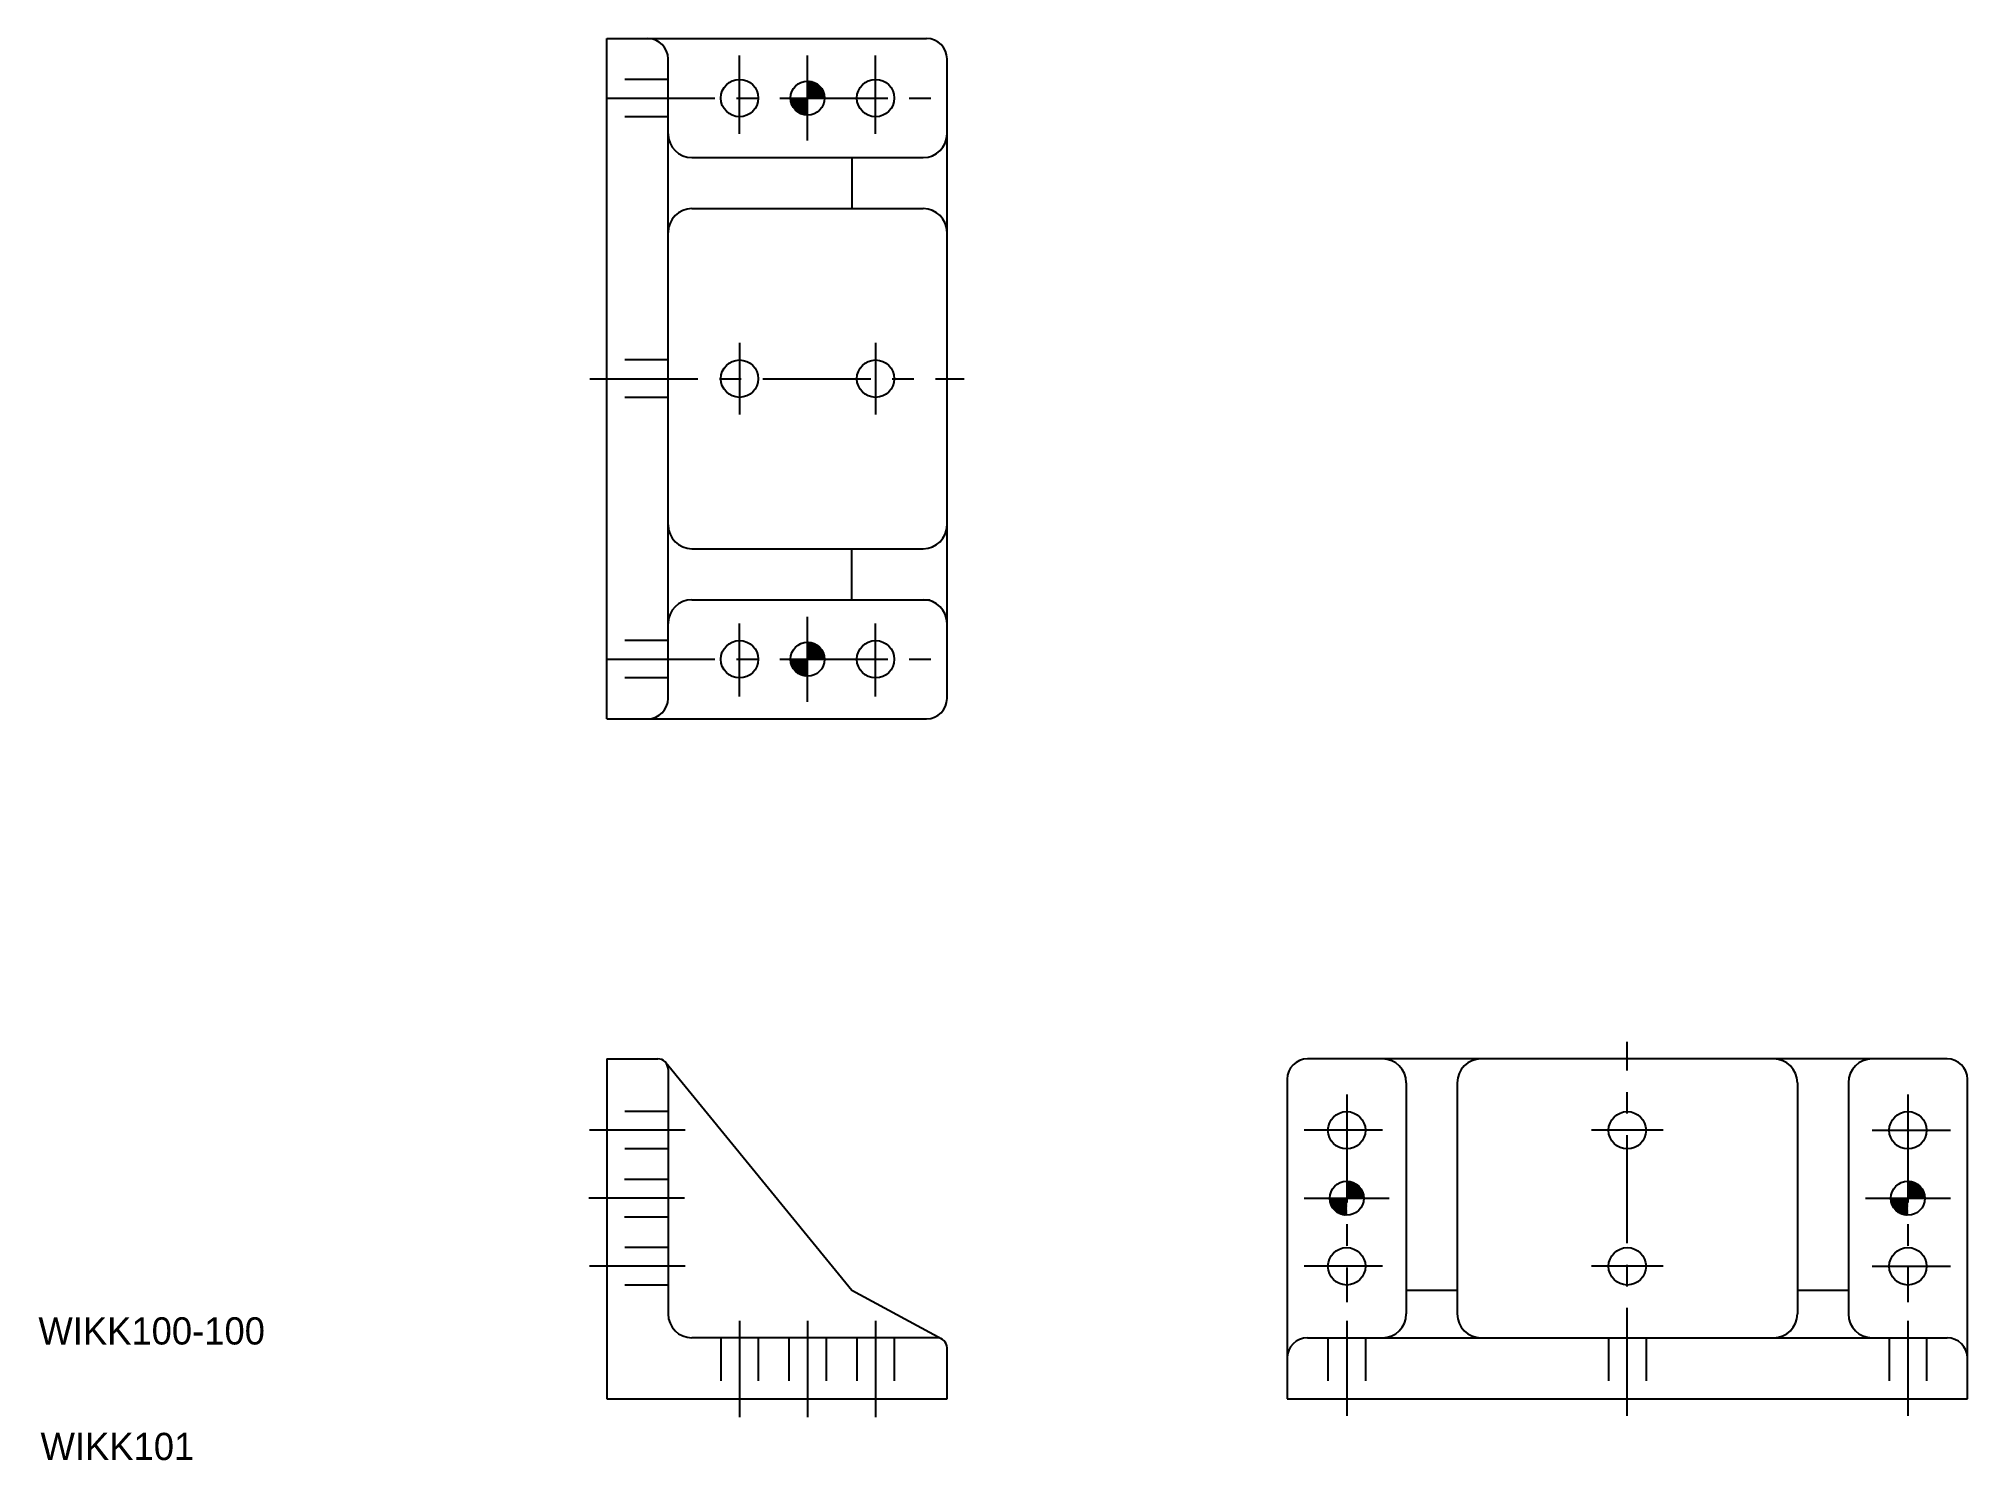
# Model space of a CAD drawing. Extents: x 300 to 867, y 391 to 809.
import ezdxf

# ---------------------------------------------------------------- set-up
doc = ezdxf.new("R2010")
doc.units = 0
doc.linetypes.add('CENTER', pattern=[50.8, 31.75, -6.35, 6.35, -6.35])
doc.linetypes.add('DASHED', pattern=[19.05, 12.7, -6.35])
doc.layers.get('0').update_dxf_attribs({"linetype": 'CONTINUOUS'})
doc.layers.add('CENTER', color=1, linetype='CENTER')

# ---------------------------------------------------------------- blocks, each defined once
blk = doc.blocks.new('*X3')
at = {"color": 0, "linetype": 'CONTINUOUS'}
for p, q in [((684.65, 472.8), (684.65, 472.8)), ((684.65, 472.52), (684.92, 472.79)), ((684.65, 472.23), (685.19, 472.77)), ((689.59, 467.8), (684.65, 472.74)), ((684.65, 471.95), (685.44, 472.74)), ((684.65, 471.67), (685.67, 472.69)), ((684.65, 471.38), (685.9, 472.64)), ((684.65, 471.1), (686.12, 472.58)), ((684.65, 470.82), (686.34, 472.51)), ((689.31, 467.8), (684.65, 472.46)), ((684.65, 470.54), (686.54, 472.43)), ((684.65, 470.25), (686.74, 472.34)), ((684.65, 469.97), (686.93, 472.25)), ((689.03, 467.8), (684.65, 472.18)), ((684.65, 469.69), (687.11, 472.15)), ((684.65, 469.4), (687.29, 472.05)), ((684.65, 469.12), (687.46, 471.93)), ((688.74, 467.8), (684.65, 471.9)), ((684.65, 468.84), (687.63, 471.82)), ((684.65, 468.56), (687.79, 471.69)), ((688.46, 467.8), (684.65, 471.61)), ((684.65, 468.27), (687.94, 471.56)), ((684.65, 467.99), (688.09, 471.43)), ((688.18, 467.8), (684.65, 471.33)), ((687.9, 467.8), (684.65, 471.05)), ((687.61, 467.8), (684.65, 470.76)), ((684.74, 467.8), (688.23, 471.29)), ((689.64, 468.03), (684.88, 472.79)), ((685.02, 467.8), (688.37, 471.14)), ((689.62, 468.34), (685.19, 472.77)), ((685.31, 467.8), (688.5, 470.99)), ((689.57, 468.67), (685.52, 472.72)), ((685.59, 467.8), (688.62, 470.83)), ((689.49, 469.03), (685.88, 472.65)), ((689.37, 469.43), (686.28, 472.53)), ((689.18, 469.91), (686.76, 472.33)), ((688.83, 470.55), (687.39, 471.98)), ((679.65, 467.8), (679.65, 467.8)), ((684.4, 462.81), (679.65, 467.56)), ((679.66, 467.52), (679.93, 467.8)), ((679.68, 467.26), (680.21, 467.8)), ((684.1, 462.83), (679.68, 467.25)), ((684.65, 462.84), (679.69, 467.8)), ((679.71, 467.01), (680.5, 467.8)), ((683.77, 462.88), (679.73, 466.92)), ((679.75, 466.77), (680.78, 467.8)), ((679.81, 466.54), (681.06, 467.8)), ((683.4, 462.96), (679.81, 466.56)), ((679.87, 466.32), (681.35, 467.8)), ((683, 463.08), (679.93, 466.15)), ((679.94, 466.11), (681.63, 467.8)), ((684.65, 463.13), (679.98, 467.8)), ((680.02, 465.91), (681.91, 467.8)), ((680.11, 465.71), (682.19, 467.8)), ((682.52, 463.27), (680.12, 465.67)), ((680.2, 465.52), (682.48, 467.8)), ((684.65, 463.41), (680.26, 467.8)), ((680.3, 465.34), (682.76, 467.8)), ((680.4, 465.16), (683.04, 467.8)), ((681.87, 463.64), (680.49, 465.02)), ((680.51, 464.99), (683.33, 467.8)), ((684.65, 463.69), (680.54, 467.8)), ((680.63, 464.82), (683.61, 467.8)), ((680.75, 464.66), (683.89, 467.8)), ((684.65, 463.98), (680.82, 467.8)), ((680.88, 464.51), (684.17, 467.8)), ((681.02, 464.36), (684.46, 467.8)), ((684.65, 464.26), (681.11, 467.8)), ((681.16, 464.22), (684.65, 467.71)), ((681.3, 464.08), (684.65, 467.42)), ((684.65, 464.54), (681.39, 467.8)), ((681.46, 463.95), (684.65, 467.14)), ((681.61, 463.83), (684.65, 466.86)), ((684.65, 464.82), (681.67, 467.8)), ((681.78, 463.71), (684.65, 466.58)), ((681.95, 463.59), (684.65, 466.29)), ((684.65, 465.11), (681.96, 467.8)), ((682.12, 463.48), (684.65, 466.01)), ((684.65, 465.39), (682.24, 467.8)), ((682.3, 463.38), (684.65, 465.73)), ((682.49, 463.29), (684.65, 465.44)), ((684.65, 465.67), (682.52, 467.8)), ((682.69, 463.2), (684.65, 465.16)), ((684.65, 465.96), (682.8, 467.8)), ((684.65, 466.24), (683.09, 467.8)), ((684.65, 466.52), (683.37, 467.8)), ((684.65, 466.8), (683.65, 467.8)), ((684.65, 467.09), (683.94, 467.8)), ((684.65, 467.37), (684.22, 467.8)), ((684.65, 467.65), (684.5, 467.8)), ((687.33, 467.8), (684.65, 470.48)), ((687.05, 467.8), (684.65, 470.2)), ((686.76, 467.8), (684.65, 469.92)), ((686.48, 467.8), (684.65, 469.63)), ((686.2, 467.8), (684.65, 469.35)), ((685.92, 467.8), (684.65, 469.07)), ((685.63, 467.8), (684.65, 468.78)), ((685.35, 467.8), (684.65, 468.5)), ((685.07, 467.8), (684.65, 468.22)), ((684.78, 467.8), (684.65, 467.94)), ((685.87, 467.8), (688.74, 470.67)), ((686.15, 467.8), (688.86, 470.5)), ((686.44, 467.8), (688.96, 470.33)), ((686.72, 467.8), (689.06, 470.14)), ((687, 467.8), (689.16, 469.96)), ((687.29, 467.8), (689.25, 469.76)), ((687.57, 467.8), (689.33, 469.56)), ((687.85, 467.8), (689.4, 469.35)), ((688.13, 467.8), (689.47, 469.13)), ((688.42, 467.8), (689.52, 468.91)), ((688.7, 467.8), (689.57, 468.67)), ((688.98, 467.8), (689.61, 468.43)), ((689.27, 467.8), (689.63, 468.17)), ((689.55, 467.8), (689.65, 467.9)), ((682.89, 463.12), (684.65, 464.88)), ((683.1, 463.05), (684.65, 464.6)), ((683.32, 462.98), (684.65, 464.31)), ((683.54, 462.92), (684.65, 464.03)), ((683.78, 462.88), (684.65, 463.75)), ((684.02, 462.84), (684.65, 463.46)), ((684.28, 462.81), (684.65, 463.18)), ((684.55, 462.8), (684.65, 462.9))]:
    blk.add_line(p, q, dxfattribs=at)
blk = doc.blocks.new('*X4')
at = {"color": 0, "linetype": 'CONTINUOUS'}
for p, q in [((849.65, 472.8), (849.65, 472.8)), ((849.65, 472.52), (849.92, 472.79)), ((849.65, 472.23), (850.19, 472.77)), ((854.59, 467.8), (849.65, 472.74)), ((849.65, 471.95), (850.44, 472.74)), ((849.65, 471.67), (850.67, 472.69)), ((849.65, 471.38), (850.9, 472.64)), ((849.65, 471.1), (851.12, 472.58)), ((849.65, 470.82), (851.34, 472.51)), ((854.31, 467.8), (849.65, 472.46)), ((849.65, 470.54), (851.54, 472.43)), ((849.65, 470.25), (851.74, 472.34)), ((849.65, 469.97), (851.93, 472.25)), ((854.03, 467.8), (849.65, 472.18)), ((849.65, 469.69), (852.11, 472.15)), ((849.65, 469.4), (852.29, 472.05)), ((849.65, 469.12), (852.46, 471.93)), ((853.74, 467.8), (849.65, 471.9)), ((849.65, 468.84), (852.63, 471.82)), ((849.65, 468.56), (852.79, 471.69)), ((853.46, 467.8), (849.65, 471.61)), ((849.65, 468.27), (852.94, 471.56)), ((849.65, 467.99), (853.09, 471.43)), ((853.18, 467.8), (849.65, 471.33)), ((852.9, 467.8), (849.65, 471.05)), ((852.61, 467.8), (849.65, 470.76)), ((849.74, 467.8), (853.23, 471.29)), ((854.64, 468.03), (849.88, 472.79)), ((850.02, 467.8), (853.37, 471.14)), ((854.62, 468.34), (850.19, 472.77)), ((850.31, 467.8), (853.5, 470.99)), ((854.57, 468.67), (850.52, 472.72)), ((850.59, 467.8), (853.62, 470.83)), ((854.49, 469.03), (850.88, 472.65)), ((854.37, 469.43), (851.28, 472.53)), ((854.18, 469.91), (851.76, 472.33)), ((853.83, 470.55), (852.39, 471.98)), ((844.65, 467.8), (844.65, 467.8)), ((849.4, 462.81), (844.65, 467.56)), ((844.66, 467.52), (844.93, 467.8)), ((844.68, 467.26), (845.21, 467.8)), ((849.1, 462.83), (844.68, 467.25)), ((849.65, 462.84), (844.69, 467.8)), ((844.71, 467.01), (845.5, 467.8)), ((848.77, 462.88), (844.73, 466.92)), ((844.75, 466.77), (845.78, 467.8)), ((844.81, 466.54), (846.06, 467.8)), ((848.4, 462.96), (844.81, 466.56)), ((844.87, 466.32), (846.35, 467.8)), ((848, 463.08), (844.93, 466.15)), ((844.94, 466.11), (846.63, 467.8)), ((849.65, 463.13), (844.98, 467.8)), ((845.02, 465.91), (846.91, 467.8)), ((845.11, 465.71), (847.19, 467.8)), ((847.52, 463.27), (845.12, 465.67)), ((845.2, 465.52), (847.48, 467.8)), ((849.65, 463.41), (845.26, 467.8)), ((845.3, 465.34), (847.76, 467.8)), ((845.4, 465.16), (848.04, 467.8)), ((846.87, 463.64), (845.49, 465.02)), ((845.51, 464.99), (848.33, 467.8)), ((849.65, 463.69), (845.54, 467.8)), ((845.63, 464.82), (848.61, 467.8)), ((845.75, 464.66), (848.89, 467.8)), ((849.65, 463.98), (845.82, 467.8)), ((845.88, 464.51), (849.17, 467.8)), ((846.02, 464.36), (849.46, 467.8)), ((849.65, 464.26), (846.11, 467.8)), ((846.16, 464.22), (849.65, 467.71)), ((846.3, 464.08), (849.65, 467.42)), ((849.65, 464.54), (846.39, 467.8)), ((846.46, 463.95), (849.65, 467.14)), ((846.61, 463.83), (849.65, 466.86)), ((849.65, 464.82), (846.67, 467.8)), ((846.78, 463.71), (849.65, 466.58)), ((846.95, 463.59), (849.65, 466.29)), ((849.65, 465.11), (846.96, 467.8)), ((847.12, 463.48), (849.65, 466.01)), ((849.65, 465.39), (847.24, 467.8)), ((847.3, 463.38), (849.65, 465.73)), ((847.49, 463.29), (849.65, 465.44)), ((849.65, 465.67), (847.52, 467.8)), ((847.69, 463.2), (849.65, 465.16)), ((849.65, 465.96), (847.8, 467.8)), ((849.65, 466.24), (848.09, 467.8)), ((849.65, 466.52), (848.37, 467.8)), ((849.65, 466.8), (848.65, 467.8)), ((849.65, 467.09), (848.94, 467.8)), ((849.65, 467.37), (849.22, 467.8)), ((849.65, 467.65), (849.5, 467.8)), ((852.33, 467.8), (849.65, 470.48)), ((852.05, 467.8), (849.65, 470.2)), ((851.76, 467.8), (849.65, 469.92)), ((851.48, 467.8), (849.65, 469.63)), ((851.2, 467.8), (849.65, 469.35)), ((850.92, 467.8), (849.65, 469.07)), ((850.63, 467.8), (849.65, 468.78)), ((850.35, 467.8), (849.65, 468.5)), ((850.07, 467.8), (849.65, 468.22)), ((849.78, 467.8), (849.65, 467.94)), ((850.87, 467.8), (853.74, 470.67)), ((851.15, 467.8), (853.86, 470.5)), ((851.44, 467.8), (853.96, 470.33)), ((851.72, 467.8), (854.06, 470.14)), ((852, 467.8), (854.16, 469.96)), ((852.29, 467.8), (854.25, 469.76)), ((852.57, 467.8), (854.33, 469.56)), ((852.85, 467.8), (854.4, 469.35)), ((853.13, 467.8), (854.47, 469.13)), ((853.42, 467.8), (854.52, 468.91)), ((853.7, 467.8), (854.57, 468.67)), ((853.98, 467.8), (854.61, 468.43)), ((854.27, 467.8), (854.63, 468.17)), ((854.55, 467.8), (854.65, 467.9)), ((847.89, 463.12), (849.65, 464.88)), ((848.1, 463.05), (849.65, 464.6)), ((848.32, 462.98), (849.65, 464.31)), ((848.54, 462.92), (849.65, 464.03)), ((848.78, 462.88), (849.65, 463.75)), ((849.02, 462.84), (849.65, 463.46)), ((849.28, 462.81), (849.65, 463.18)), ((849.55, 462.8), (849.65, 462.9))]:
    blk.add_line(p, q, dxfattribs=at)
blk = doc.blocks.new('*X5')
at = {"color": 0, "linetype": 'CONTINUOUS'}
for p, q in [((526.15, 631.3), (526.15, 631.3)), ((526.15, 631.02), (526.42, 631.29)), ((526.15, 630.73), (526.69, 631.27)), ((531.09, 626.3), (526.15, 631.24)), ((526.15, 630.45), (526.94, 631.24)), ((526.15, 630.17), (527.17, 631.19)), ((526.15, 629.88), (527.4, 631.14)), ((526.15, 629.6), (527.62, 631.08)), ((526.15, 629.32), (527.84, 631.01)), ((530.81, 626.3), (526.15, 630.96)), ((526.15, 629.04), (528.04, 630.93)), ((526.15, 628.75), (528.24, 630.84)), ((526.15, 628.47), (528.43, 630.75)), ((530.53, 626.3), (526.15, 630.68)), ((526.15, 628.19), (528.61, 630.65)), ((526.15, 627.9), (528.79, 630.55)), ((526.15, 627.62), (528.96, 630.43)), ((530.24, 626.3), (526.15, 630.4)), ((526.15, 627.34), (529.13, 630.32)), ((526.15, 627.06), (529.29, 630.19)), ((529.96, 626.3), (526.15, 630.11)), ((526.15, 626.77), (529.44, 630.06)), ((526.15, 626.49), (529.59, 629.93)), ((529.68, 626.3), (526.15, 629.83)), ((529.4, 626.3), (526.15, 629.55)), ((526.24, 626.3), (529.73, 629.79)), ((531.14, 626.53), (526.38, 631.29)), ((526.52, 626.3), (529.87, 629.64)), ((531.12, 626.84), (526.69, 631.27)), ((526.81, 626.3), (530, 629.49)), ((531.07, 627.17), (527.02, 631.22)), ((530.99, 627.53), (527.38, 631.15)), ((530.87, 627.93), (527.78, 631.03)), ((530.68, 628.41), (528.26, 630.83)), ((530.33, 629.05), (528.89, 630.48)), ((521.15, 626.3), (521.15, 626.3)), ((525.9, 621.31), (521.15, 626.06)), ((521.16, 626.02), (521.43, 626.3)), ((521.18, 625.76), (521.71, 626.3)), ((525.6, 621.33), (521.18, 625.75)), ((526.15, 621.34), (521.19, 626.3)), ((521.21, 625.51), (522, 626.3)), ((525.27, 621.38), (521.23, 625.42)), ((521.25, 625.27), (522.28, 626.3)), ((521.31, 625.04), (522.56, 626.3)), ((524.9, 621.46), (521.31, 625.06)), ((521.37, 624.82), (522.85, 626.3)), ((524.5, 621.58), (521.43, 624.65)), ((521.44, 624.61), (523.13, 626.3)), ((526.15, 621.63), (521.48, 626.3)), ((521.52, 624.41), (523.41, 626.3)), ((521.61, 624.21), (523.69, 626.3)), ((524.02, 621.77), (521.62, 624.17)), ((521.7, 624.02), (523.98, 626.3)), ((526.15, 621.91), (521.76, 626.3)), ((521.8, 623.84), (524.26, 626.3)), ((521.9, 623.66), (524.54, 626.3)), ((522.01, 623.49), (524.83, 626.3)), ((526.15, 622.19), (522.04, 626.3)), ((522.13, 623.32), (525.11, 626.3)), ((522.25, 623.16), (525.39, 626.3)), ((526.15, 622.48), (522.32, 626.3)), ((522.38, 623.01), (525.67, 626.3)), ((522.52, 622.86), (525.96, 626.3)), ((526.15, 622.76), (522.61, 626.3)), ((522.66, 622.72), (526.15, 626.21)), ((522.8, 622.58), (526.15, 625.92)), ((526.15, 623.04), (522.89, 626.3)), ((522.96, 622.45), (526.15, 625.64)), ((523.11, 622.33), (526.15, 625.36)), ((526.15, 623.32), (523.17, 626.3)), ((523.28, 622.21), (526.15, 625.08)), ((523.45, 622.09), (526.15, 624.79)), ((526.15, 623.61), (523.46, 626.3)), ((523.62, 621.98), (526.15, 624.51)), ((526.15, 623.89), (523.74, 626.3)), ((523.8, 621.88), (526.15, 624.23)), ((523.99, 621.79), (526.15, 623.94)), ((526.15, 624.17), (524.02, 626.3)), ((526.15, 624.46), (524.3, 626.3)), ((526.15, 624.74), (524.59, 626.3)), ((526.15, 625.02), (524.87, 626.3)), ((526.15, 625.3), (525.15, 626.3)), ((526.15, 625.59), (525.44, 626.3)), ((526.15, 625.87), (525.72, 626.3)), ((526.15, 626.15), (526, 626.3)), ((529.11, 626.3), (526.15, 629.26)), ((528.83, 626.3), (526.15, 628.98)), ((528.55, 626.3), (526.15, 628.7)), ((528.26, 626.3), (526.15, 628.42)), ((527.98, 626.3), (526.15, 628.13)), ((527.7, 626.3), (526.15, 627.85)), ((527.42, 626.3), (526.15, 627.57)), ((527.13, 626.3), (526.15, 627.28)), ((526.85, 626.3), (526.15, 627)), ((526.57, 626.3), (526.15, 626.72)), ((526.28, 626.3), (526.15, 626.44)), ((527.09, 626.3), (530.12, 629.33)), ((527.37, 626.3), (530.24, 629.17)), ((527.65, 626.3), (530.36, 629)), ((527.94, 626.3), (530.46, 628.83)), ((528.22, 626.3), (530.56, 628.64)), ((528.5, 626.3), (530.66, 628.46)), ((528.79, 626.3), (530.75, 628.26)), ((529.07, 626.3), (530.83, 628.06)), ((529.35, 626.3), (530.9, 627.85)), ((529.63, 626.3), (530.97, 627.63)), ((529.92, 626.3), (531.02, 627.41)), ((530.2, 626.3), (531.07, 627.17)), ((530.48, 626.3), (531.11, 626.93)), ((530.77, 626.3), (531.13, 626.67)), ((531.05, 626.3), (531.15, 626.4)), ((523.37, 622.14), (521.99, 623.52)), ((524.19, 621.7), (526.15, 623.66)), ((524.39, 621.62), (526.15, 623.38)), ((524.6, 621.55), (526.15, 623.1)), ((524.82, 621.48), (526.15, 622.81)), ((525.04, 621.42), (526.15, 622.53)), ((525.28, 621.38), (526.15, 622.25)), ((525.52, 621.34), (526.15, 621.96)), ((525.78, 621.31), (526.15, 621.68)), ((526.05, 621.3), (526.15, 621.4))]:
    blk.add_line(p, q, dxfattribs=at)
blk = doc.blocks.new('*X6')
at = {"color": 0, "linetype": 'CONTINUOUS'}
for p, q in [((526.15, 796.3), (526.15, 796.3)), ((526.15, 796.02), (526.42, 796.29)), ((526.15, 795.73), (526.69, 796.27)), ((531.09, 791.3), (526.15, 796.24)), ((526.15, 795.45), (526.94, 796.24)), ((526.15, 795.17), (527.17, 796.19)), ((526.15, 794.88), (527.4, 796.14)), ((526.15, 794.6), (527.62, 796.08)), ((526.15, 794.32), (527.84, 796.01)), ((530.81, 791.3), (526.15, 795.96)), ((526.15, 794.04), (528.04, 795.93)), ((526.15, 793.75), (528.24, 795.84)), ((526.15, 793.47), (528.43, 795.75)), ((530.53, 791.3), (526.15, 795.68)), ((526.15, 793.19), (528.61, 795.65)), ((526.15, 792.9), (528.79, 795.55)), ((526.15, 792.62), (528.96, 795.43)), ((530.24, 791.3), (526.15, 795.4)), ((526.15, 792.34), (529.13, 795.32)), ((526.15, 792.06), (529.29, 795.19)), ((529.96, 791.3), (526.15, 795.11)), ((526.15, 791.77), (529.44, 795.06)), ((526.15, 791.49), (529.59, 794.93)), ((529.68, 791.3), (526.15, 794.83)), ((529.4, 791.3), (526.15, 794.55)), ((529.11, 791.3), (526.15, 794.26)), ((528.83, 791.3), (526.15, 793.98)), ((526.24, 791.3), (529.73, 794.79)), ((531.14, 791.53), (526.38, 796.29)), ((526.52, 791.3), (529.87, 794.64)), ((531.12, 791.84), (526.69, 796.27)), ((526.81, 791.3), (530, 794.49)), ((531.07, 792.17), (527.02, 796.22)), ((527.09, 791.3), (530.12, 794.33)), ((527.37, 791.3), (530.24, 794.17)), ((530.99, 792.53), (527.38, 796.15)), ((527.65, 791.3), (530.36, 794)), ((530.87, 792.93), (527.78, 796.03)), ((530.68, 793.41), (528.26, 795.83)), ((530.33, 794.05), (528.89, 795.48)), ((521.15, 791.3), (521.15, 791.3)), ((525.9, 786.31), (521.15, 791.06)), ((521.16, 791.02), (521.43, 791.3)), ((521.18, 790.76), (521.71, 791.3)), ((525.6, 786.33), (521.18, 790.75)), ((526.15, 786.34), (521.19, 791.3)), ((521.21, 790.51), (522, 791.3)), ((525.27, 786.38), (521.23, 790.42)), ((521.25, 790.27), (522.28, 791.3)), ((521.31, 790.04), (522.56, 791.3)), ((524.9, 786.46), (521.31, 790.06)), ((521.37, 789.82), (522.85, 791.3)), ((524.5, 786.58), (521.43, 789.65)), ((521.44, 789.61), (523.13, 791.3)), ((526.15, 786.63), (521.48, 791.3)), ((521.52, 789.41), (523.41, 791.3)), ((521.61, 789.21), (523.69, 791.3)), ((524.02, 786.77), (521.62, 789.17)), ((521.7, 789.02), (523.98, 791.3)), ((526.15, 786.91), (521.76, 791.3)), ((521.8, 788.84), (524.26, 791.3)), ((521.9, 788.66), (524.54, 791.3)), ((523.37, 787.14), (521.99, 788.52)), ((522.01, 788.49), (524.83, 791.3)), ((526.15, 787.19), (522.04, 791.3)), ((522.13, 788.32), (525.11, 791.3)), ((522.25, 788.16), (525.39, 791.3)), ((526.15, 787.48), (522.32, 791.3)), ((522.38, 788.01), (525.67, 791.3)), ((522.52, 787.86), (525.96, 791.3)), ((526.15, 787.76), (522.61, 791.3)), ((522.66, 787.72), (526.15, 791.21)), ((522.8, 787.58), (526.15, 790.92)), ((526.15, 788.04), (522.89, 791.3)), ((522.96, 787.45), (526.15, 790.64)), ((523.11, 787.33), (526.15, 790.36)), ((526.15, 788.32), (523.17, 791.3)), ((523.28, 787.21), (526.15, 790.08)), ((523.45, 787.09), (526.15, 789.79)), ((526.15, 788.61), (523.46, 791.3)), ((523.62, 786.98), (526.15, 789.51)), ((526.15, 788.89), (523.74, 791.3)), ((523.8, 786.88), (526.15, 789.23)), ((523.99, 786.79), (526.15, 788.94)), ((526.15, 789.17), (524.02, 791.3)), ((524.19, 786.7), (526.15, 788.66)), ((526.15, 789.46), (524.3, 791.3)), ((524.39, 786.62), (526.15, 788.38)), ((526.15, 789.74), (524.59, 791.3)), ((526.15, 790.02), (524.87, 791.3)), ((526.15, 790.3), (525.15, 791.3)), ((526.15, 790.59), (525.44, 791.3)), ((526.15, 790.87), (525.72, 791.3)), ((526.15, 791.15), (526, 791.3)), ((528.55, 791.3), (526.15, 793.7)), ((528.26, 791.3), (526.15, 793.42)), ((527.98, 791.3), (526.15, 793.13)), ((527.7, 791.3), (526.15, 792.85)), ((527.42, 791.3), (526.15, 792.57)), ((527.13, 791.3), (526.15, 792.28)), ((526.85, 791.3), (526.15, 792)), ((526.57, 791.3), (526.15, 791.72)), ((526.28, 791.3), (526.15, 791.44)), ((527.94, 791.3), (530.46, 793.83)), ((528.22, 791.3), (530.56, 793.64)), ((528.5, 791.3), (530.66, 793.46)), ((528.79, 791.3), (530.75, 793.26)), ((529.07, 791.3), (530.83, 793.06)), ((529.35, 791.3), (530.9, 792.85)), ((529.63, 791.3), (530.97, 792.63)), ((529.92, 791.3), (531.02, 792.41)), ((530.2, 791.3), (531.07, 792.17)), ((530.48, 791.3), (531.11, 791.93)), ((530.77, 791.3), (531.13, 791.67)), ((531.05, 791.3), (531.15, 791.4)), ((524.6, 786.55), (526.15, 788.1)), ((524.82, 786.48), (526.15, 787.81)), ((525.04, 786.42), (526.15, 787.53)), ((525.28, 786.38), (526.15, 787.25)), ((525.52, 786.34), (526.15, 786.96)), ((525.78, 786.31), (526.15, 786.68)), ((526.05, 786.3), (526.15, 786.4))]:
    blk.add_line(p, q, dxfattribs=at)

msp = doc.modelspace()

# ---------------------------------------------------------------- linework, layer by layer
at = {"color": 7, "linetype": 'CONTINUOUS'}
for p, q in [((467.15, 608.8), (467.15, 808.8)), ((467.15, 808.8), (561.15, 808.8)), ((485.15, 614.8), (485.15, 802.8)), ((567.15, 614.8), (567.15, 802.8)), ((492.15, 773.8), (560.15, 773.8)), ((539.15, 773.8), (539.15, 758.8)), ((492.15, 758.8), (560.15, 758.8)), ((492.15, 658.8), (560.15, 658.8)), ((539.15, 643.8), (539.15, 658.8)), ((492.15, 643.8), (562.15, 643.8)), ((546.15, 643.8), (560.15, 643.8)), ((467.15, 608.8), (561.15, 608.8)), ((467.15, 508.8), (467.15, 408.8)), ((467.15, 508.8), (482.15, 508.8)), ((484.47, 507.7), (539.15, 440.8)), ((485.15, 505.8), (485.15, 433.8)), ((861.15, 508.8), (673.15, 508.8)), ((667.15, 502.8), (667.15, 408.8)), ((702.15, 501.8), (702.15, 433.8)), ((717.15, 501.8), (717.15, 433.8)), ((817.15, 501.8), (817.15, 433.8)), ((832.15, 501.8), (832.15, 433.8)), ((867.15, 408.8), (867.15, 502.8)), ((539.15, 440.8), (565.58, 426.44)), ((702.15, 440.8), (717.15, 440.8)), ((817.15, 440.8), (832.15, 440.8)), ((564.15, 426.8), (492.15, 426.8)), ((673.15, 426.8), (861.15, 426.8)), ((567.15, 408.8), (567.15, 423.8)), ((467.15, 408.8), (567.15, 408.8)), ((667.15, 408.8), (867.15, 408.8))]:
    msp.add_line(p, q, dxfattribs=at)
at = {"color": 3, "linetype": 'DASHED'}
for p, q in [((485.15, 796.8), (467.15, 796.8)), ((485.15, 785.8), (467.15, 785.8)), ((485.15, 714.3), (467.15, 714.3)), ((485.15, 703.3), (467.15, 703.3)), ((485.15, 631.8), (467.15, 631.8)), ((485.15, 620.8), (467.15, 620.8)), ((485.15, 493.3), (467.15, 493.3)), ((485.15, 482.3), (467.15, 482.3)), ((485, 473.3), (467, 473.3)), ((485, 462.3), (467, 462.3)), ((485.15, 453.3), (467.15, 453.3)), ((485.15, 442.3), (467.15, 442.3)), ((500.65, 426.8), (500.65, 408.8)), ((511.65, 426.8), (511.65, 408.8)), ((520.65, 426.8), (520.65, 408.8)), ((531.65, 426.8), (531.65, 408.8)), ((540.65, 426.8), (540.65, 408.8)), ((551.65, 426.8), (551.65, 408.8)), ((679.15, 426.8), (679.15, 408.8)), ((690.15, 426.8), (690.15, 408.8)), ((761.65, 426.8), (761.65, 408.8)), ((772.65, 426.8), (772.65, 408.8)), ((844.15, 426.8), (844.15, 408.8)), ((855.15, 426.8), (855.15, 408.8))]:
    msp.add_line(p, q, dxfattribs=at)
at = {"color": 7, "linetype": 'CONTINUOUS'}
for centre, radius in [((506.15, 791.3), 5.5), ((526.15, 791.3), 5), ((546.15, 791.3), 5.5), ((506.15, 708.8), 5.5), ((546.15, 708.8), 5.5), ((506.15, 626.3), 5.5), ((526.15, 626.3), 5), ((546.15, 626.3), 5.5), ((684.65, 487.8), 5.5), ((767.15, 487.8), 5.5), ((849.65, 487.8), 5.5), ((684.65, 467.8), 5), ((849.65, 467.8), 5), ((684.65, 447.8), 5.5), ((767.15, 447.8), 5.5), ((849.65, 447.8), 5.5)]:
    msp.add_circle(centre, radius, dxfattribs=at)
for centre, radius, start, end in [((479.15, 802.8), 6, 0, 90), ((561.15, 802.8), 6, 0, 90), ((492.15, 780.8), 7, 180, 270), ((560.15, 780.8), 7, 270, 0), ((492.15, 751.8), 7, 90, 180), ((560.15, 751.8), 7, 0, 90), ((492.15, 665.8), 7, 180, 270), ((560.15, 665.8), 7, 270, 0), ((492.15, 636.8), 7, 90, 180), ((560.15, 636.8), 7, 0, 90), ((479.15, 614.8), 6, 270, 0), ((561.15, 614.8), 6, 270, 0), ((482.15, 505.8), 3, 0, 90), ((673.15, 502.8), 6, 90, 180), ((695.15, 501.8), 7, 0, 90), ((724.15, 501.8), 7, 90, 180), ((810.15, 501.8), 7, 360, 90), ((839.15, 501.8), 7, 90, 180), ((861.15, 502.8), 6, 0, 90), ((490.15, 431.8), 5, 180, 180), ((492.15, 433.8), 7, 180, 270), ((695.15, 433.8), 7, 270, 0), ((724.15, 433.8), 7, 180, 270), ((810.15, 433.8), 7, 270, 360), ((839.15, 433.8), 7, 180, 270), ((564.15, 423.8), 3, 0, 90), ((673.15, 420.8), 6, 90, 180), ((861.15, 420.8), 6, 0, 90)]:
    msp.add_arc(centre, radius, start, end, dxfattribs=at)
at = {"layer": 'CENTER', "color": 1, "linetype": 'CENTER'}
for p, q in [((506.15, 780.8), (506.15, 803.8)), ((526.15, 778.8), (526.15, 803.8)), ((546.15, 780.8), (546.15, 803.8)), ((467.15, 791.3), (567.15, 791.3)), ((462.15, 708.8), (572.15, 708.8)), ((506.15, 615.3), (506.15, 636.8)), ((526.15, 613.8), (526.15, 638.8)), ((546.15, 615.3), (546.15, 636.8)), ((467.15, 626.3), (567.15, 626.3)), ((767.15, 403.8), (767.15, 513.8)), ((684.65, 498.3), (684.65, 437.3)), ((849.65, 498.3), (849.65, 437.3)), ((490.15, 487.8), (462.02, 487.8)), ((695.15, 487.8), (672.15, 487.8)), ((777.65, 487.8), (756.65, 487.8)), ((839.15, 487.8), (862.15, 487.8)), ((490, 467.8), (461.87, 467.8)), ((672.15, 467.8), (697.15, 467.8)), ((837.15, 467.8), (862.15, 467.8)), ((490.15, 447.8), (462.02, 447.8)), ((695.15, 447.8), (672.15, 447.8)), ((777.65, 447.8), (756.65, 447.8)), ((839.15, 447.8), (862.15, 447.8)), ((506.15, 431.8), (506.15, 403.44)), ((526.15, 431.8), (526.15, 403.44)), ((546.15, 431.8), (546.15, 403.44)), ((684.65, 431.8), (684.65, 403.84)), ((849.65, 431.8), (849.65, 403.8))]:
    msp.add_line(p, q, dxfattribs=at)
at = {"layer": 'CENTER', "color": 1, "linetype": 'CONTINUOUS'}
for p, q in [((506.15, 719.3), (506.15, 698.3)), ((546.15, 719.3), (546.15, 698.3))]:
    msp.add_line(p, q, dxfattribs=at)

# ---------------------------------------------------------------- block references
at = {"color": 7, "linetype": 'CONTINUOUS'}
for name in ['*X6', '*X5', '*X3', '*X4']:
    msp.add_blockref(name, (0, 0), dxfattribs=at)

# ---------------------------------------------------------------- texts
for s, p in [('WIKK100-100', (300.01, 424.81)), ('WIKK101', (300.64, 390.84))]:
    msp.add_text(s, height=8, dxfattribs=at).set_placement(p)

doc.saveas('drawing.dxf')
